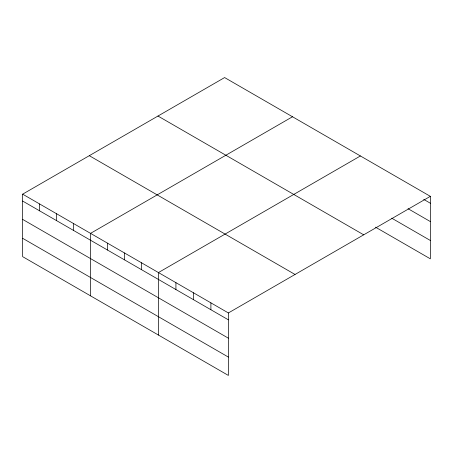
<?xml version="1.0" encoding="UTF-8"?>
<svg xmlns="http://www.w3.org/2000/svg" width="453" height="453" viewBox="0 0 453 453"><rect width="100%" height="100%" fill="white"/><g stroke="black" fill="none" stroke-linecap="round" stroke-linejoin="round"><path stroke-width="0.68" d="M22.65 194.167L228.386 312.949L228.386 375.435L22.65 256.653L22.65 194.167L224.614 77.565L430.35 196.347L430.35 258.833L375.475 227.151M292.508 116.761L90.543 233.363L90.543 295.854M360.401 155.962L158.437 272.564L158.437 335.05M228.386 312.949L430.35 196.347M423.719 199.394L430.35 203.227M408.04 208.691L430.35 221.574M391.754 218.199L430.35 240.481M157.967 116.042L363.702 234.824M89.298 155.69L295.033 274.467M22.65 201.047L228.386 319.829M22.65 219.399L228.386 338.176M22.65 238.306L228.386 357.083M210.9 302.853L210.9 309.733M193.408 292.757L193.408 299.637M175.923 282.661L175.923 289.541M141.461 262.763L141.461 269.643M124.49 252.967L124.49 259.841M107.514 243.165L107.514 250.045M73.567 223.567L73.567 230.447M56.597 213.765L56.597 220.645M39.621 203.969L39.621 210.849"/></g></svg>
